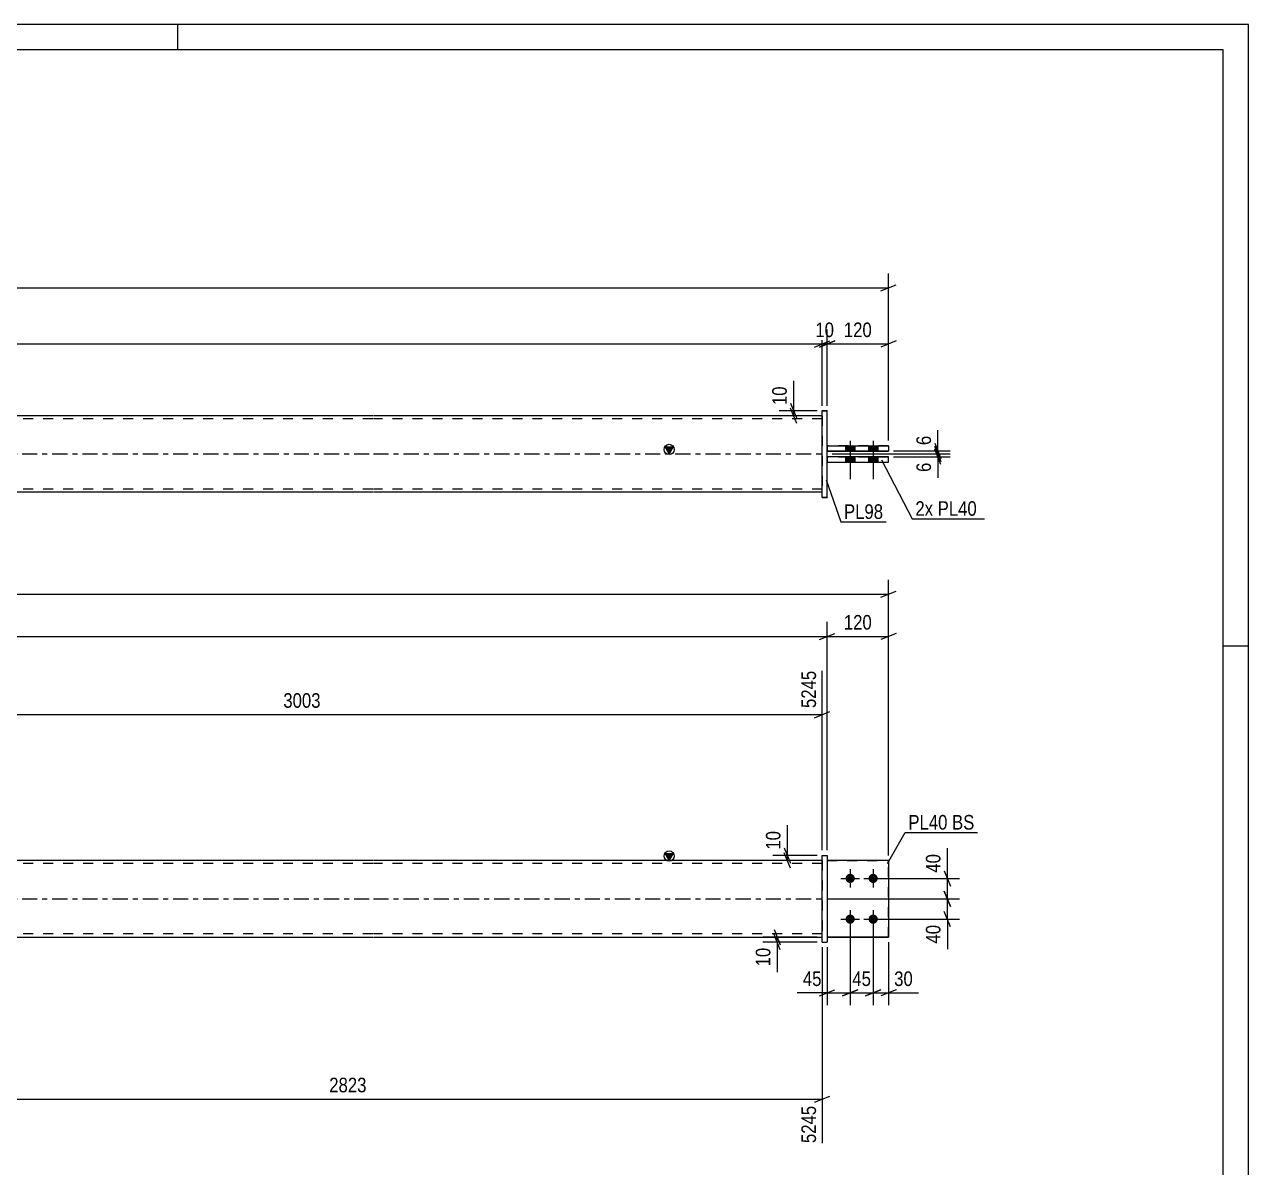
# Model space of a CAD drawing. Header units: millimetres. Extents: x 0 to 594, y 0 to 420.
# Drawn here: x 353.9 to 594, y 195.7 to 420 of the extents above; entities that cross this region are included whole.
import ezdxf

# ---------------------------------------------------------------- set-up
doc = ezdxf.new("R2010")
doc.units = ezdxf.units.MM
doc.linetypes.add('DXK_LINE_DOT2', pattern=[3.9198, 1.9599, -1.9599])
doc.linetypes.add('DXK_LINE_DOT3', pattern=[5.9187, 2.979, -0.9799, 0.9799, -0.9799])
doc.styles.add('Arial Narrow', font='ARIALN.TTF', dxfattribs={"height": 0.2})

# ---------------------------------------------------------------- blocks, each defined once
blk = doc.blocks.new('Unknown-580611701-1130')
at = {"color": 5, "linetype": 'Continuous'}
for p, q in [((594, 420), (0, 420)), ((384, 415), (384, 420)), ((594, 0), (594, 420)), ((589, 415), (5, 415)), ((589, 5), (589, 415)), ((594, 298), (589, 298))]:
    blk.add_line(p, q, dxfattribs=at)
blk = doc.blocks.new('Part-580611701-1695 - 1673')
at = {"color": 2, "linetype": 'Continuous'}
for p, q in [((523.37, 255.93), (511.37, 255.93)), ((523.37, 255.93), (523.37, 240.92)), ((511.37, 240.93), (523.37, 240.93)), ((511.37, 240.92), (523.37, 240.92))]:
    blk.add_line(p, q, dxfattribs=at)
at = {"color": 7, "linetype": 'DXK_LINE_DOT2'}
for p, q in [((511.37, 255.93), (511.37, 255.92)), ((511.37, 255.93), (511.37, 240.92)), ((511.37, 255.92), (523.37, 255.92)), ((523.37, 255.92), (523.37, 255.93))]:
    blk.add_line(p, q, dxfattribs=at)
blk = doc.blocks.new('Part-580611701-1700 - 1673')
at = {"linetype": 'Continuous'}
blk.add_hatch(color=2, dxfattribs=at).paths.add_polyline_path([(480.37, 255.92), (479.57, 257.32), (481.17, 257.32)])
at = {"color": 2, "linetype": 'Continuous'}
for p, q in [((480.37, 255.92), (479.57, 257.32)), ((479.57, 257.32), (481.17, 257.32)), ((481.17, 257.32), (480.37, 255.92)), ((422.27, 255.92), (181.82, 255.92)), ((510.37, 255.92), (422.37, 255.92)), ((181.82, 240.92), (422.27, 240.92)), ((422.37, 240.92), (510.37, 240.92))]:
    blk.add_line(p, q, dxfattribs=at)
at = {"color": 7, "linetype": 'DXK_LINE_DOT2'}
for p, q in [((422.27, 255.32), (181.82, 255.32)), ((510.37, 255.32), (422.37, 255.32)), ((510.37, 255.92), (510.37, 240.92)), ((422.27, 241.52), (181.82, 241.52)), ((510.37, 241.52), (422.37, 241.52))]:
    blk.add_line(p, q, dxfattribs=at)
at = {"color": 7, "linetype": 'DXK_LINE_DOT3'}
for p, q in [((181.82, 248.42), (422.27, 248.42)), ((422.37, 248.42), (510.37, 248.42))]:
    blk.add_line(p, q, dxfattribs=at)
at = {"color": 2, "linetype": 'Continuous'}
blk.add_circle((480.37, 256.82), 1, dxfattribs=at)
blk = doc.blocks.new('Part-580611701-1685 - 1673')
at = {"color": 2, "linetype": 'Continuous'}
for p, q in [((510.37, 256.94), (511.37, 256.94)), ((510.37, 239.94), (510.37, 256.94)), ((511.37, 256.94), (511.37, 239.9)), ((510.37, 239.94), (510.37, 239.9)), ((510.37, 239.9), (510.37, 239.94)), ((510.37, 239.94), (511.37, 239.94)), ((510.37, 239.9), (511.37, 239.9))]:
    blk.add_line(p, q, dxfattribs=at)
at = {"color": 7, "linetype": 'DXK_LINE_DOT2'}
blk.add_line((510.37, 256.9), (511.37, 256.9), dxfattribs=at)
blk = doc.blocks.new('Part-580611701-1690 - 1673')
at = {"color": 7, "linetype": 'DXK_LINE_DOT2'}
for p, q in [((511.37, 255.92), (523.37, 255.92)), ((523.37, 255.92), (511.37, 255.92)), ((511.37, 255.92), (511.37, 255.92)), ((511.37, 255.92), (511.37, 240.92)), ((523.37, 255.92), (523.37, 255.92)), ((523.37, 240.92), (523.37, 255.92))]:
    blk.add_line(p, q, dxfattribs=at)
at = {"color": 2, "linetype": 'Continuous'}
for p in [(511.37, 240.92), (511.37, 240.92), (523.37, 240.93), (523.37, 240.92), (523.37, 240.92)]:
    blk.add_line(p, (523.37, 240.92), dxfattribs=at)
blk = doc.blocks.new('Bolt-580611701-1710 - 1673')
at = {"linetype": 'Continuous'}
for points in [[(515.87, 253.33), (516.06, 253.31), (516.24, 253.25), (516.4, 253.15), (516.54, 253.03), (516.65, 252.88), (516.73, 252.7), (516.77, 252.52), (516.77, 252.33), (516.73, 252.15), (516.65, 251.98), (516.54, 251.82), (516.4, 251.7), (516.24, 251.6), (516.06, 251.55), (515.87, 251.53), (515.68, 251.55), (515.51, 251.6), (515.34, 251.7), (515.2, 251.82), (515.09, 251.98), (515.02, 252.15), (514.98, 252.33), (514.98, 252.52), (515.02, 252.7), (515.09, 252.88), (515.2, 253.03), (515.34, 253.15), (515.51, 253.25), (515.68, 253.31)], [(520.37, 253.33), (520.56, 253.31), (520.74, 253.25), (520.9, 253.15), (521.04, 253.03), (521.15, 252.88), (521.23, 252.7), (521.27, 252.52), (521.27, 252.33), (521.23, 252.15), (521.15, 251.98), (521.04, 251.82), (520.9, 251.7), (520.74, 251.6), (520.56, 251.55), (520.37, 251.53), (520.18, 251.55), (520.01, 251.6), (519.84, 251.7), (519.7, 251.82), (519.59, 251.98), (519.52, 252.15), (519.48, 252.33), (519.48, 252.52), (519.52, 252.7), (519.59, 252.88), (519.7, 253.03), (519.84, 253.15), (520.01, 253.25), (520.18, 253.31)], [(515.87, 245.33), (516.06, 245.31), (516.24, 245.25), (516.4, 245.15), (516.54, 245.03), (516.65, 244.88), (516.73, 244.7), (516.77, 244.52), (516.77, 244.33), (516.73, 244.15), (516.65, 243.98), (516.54, 243.82), (516.4, 243.7), (516.24, 243.6), (516.06, 243.55), (515.87, 243.53), (515.68, 243.55), (515.51, 243.6), (515.34, 243.7), (515.2, 243.82), (515.09, 243.98), (515.02, 244.15), (514.98, 244.33), (514.98, 244.52), (515.02, 244.7), (515.09, 244.88), (515.2, 245.03), (515.34, 245.15), (515.51, 245.25), (515.68, 245.31)], [(520.37, 245.33), (520.56, 245.31), (520.74, 245.25), (520.9, 245.15), (521.04, 245.03), (521.15, 244.88), (521.23, 244.7), (521.27, 244.52), (521.27, 244.33), (521.23, 244.15), (521.15, 243.98), (521.04, 243.82), (520.9, 243.7), (520.74, 243.6), (520.56, 243.55), (520.37, 243.53), (520.18, 243.55), (520.01, 243.6), (519.84, 243.7), (519.7, 243.82), (519.59, 243.98), (519.52, 244.15), (519.48, 244.33), (519.48, 244.52), (519.52, 244.7), (519.59, 244.88), (519.7, 245.03), (519.84, 245.15), (520.01, 245.25), (520.18, 245.31)]]:
    blk.add_hatch(color=1, dxfattribs=at).paths.add_polyline_path(points)
at = {"color": 1, "linetype": 'Continuous'}
for p, q in [((514.07, 252.42), (517.67, 252.42)), ((515.87, 254.22), (515.87, 250.62)), ((518.57, 252.42), (522.17, 252.42)), ((520.37, 254.22), (520.37, 250.62)), ((515.87, 246.22), (515.87, 242.62)), ((520.37, 246.22), (520.37, 242.62)), ((514.07, 244.42), (517.67, 244.42)), ((518.57, 244.42), (522.17, 244.42))]:
    blk.add_line(p, q, dxfattribs=at)
blk = doc.blocks.new('Bolt-580611701-1371 - 1367')
at = {"linetype": 'Continuous'}
for points in [[(516.77, 337.32), (514.97, 337.32), (514.97, 336.32), (516.77, 336.32)], [(516.77, 337.3), (514.97, 337.3), (514.97, 336.3), (516.77, 336.3)], [(521.27, 337.32), (519.47, 337.32), (519.47, 336.32), (521.27, 336.32)], [(521.27, 337.3), (519.47, 337.3), (519.47, 336.3), (521.27, 336.3)], [(516.77, 335.12), (514.97, 335.12), (514.97, 334.12), (516.77, 334.12)], [(516.77, 335.1), (514.97, 335.1), (514.97, 334.1), (516.77, 334.1)], [(521.27, 335.12), (519.47, 335.12), (519.47, 334.12), (521.27, 334.12)], [(521.27, 335.1), (519.47, 335.1), (519.47, 334.1), (521.27, 334.1)]]:
    blk.add_hatch(color=1, dxfattribs=at).paths.add_polyline_path(points)
at = {"color": 1, "linetype": 'Continuous'}
for p, q in [((514.97, 337.32), (514.97, 336.32)), ((514.97, 337.3), (514.97, 336.3)), ((515.87, 338.32), (515.87, 330.82)), ((515.87, 338.3), (515.87, 330.8)), ((516.77, 337.32), (516.77, 336.32)), ((516.77, 337.3), (516.77, 336.3)), ((519.47, 337.32), (519.47, 336.32)), ((519.47, 337.3), (519.47, 336.3)), ((520.37, 338.32), (520.37, 330.82)), ((520.37, 338.3), (520.37, 330.8)), ((521.27, 337.32), (521.27, 336.32)), ((521.27, 337.3), (521.27, 336.3)), ((514.97, 335.12), (514.97, 334.12)), ((514.97, 335.1), (514.97, 334.1)), ((516.77, 335.12), (516.77, 334.12)), ((516.77, 335.1), (516.77, 334.1)), ((519.47, 335.12), (519.47, 334.12)), ((519.47, 335.1), (519.47, 334.1)), ((521.27, 335.12), (521.27, 334.12)), ((521.27, 335.1), (521.27, 334.1))]:
    blk.add_line(p, q, dxfattribs=at)
blk = doc.blocks.new('Part-580611701-1456 - 1367')
at = {"linetype": 'Continuous'}
blk.add_hatch(color=2, dxfattribs=at).paths.add_polyline_path([(480.37, 335.71), (479.57, 337.11), (481.17, 337.11)])
at = {"color": 2, "linetype": 'Continuous'}
for p, q in [((422.27, 343.21), (181.82, 343.21)), ((510.37, 343.21), (422.37, 343.21)), ((480.37, 335.71), (479.57, 337.11)), ((479.57, 337.11), (481.17, 337.11)), ((481.17, 337.11), (480.37, 335.71)), ((422.27, 328.21), (181.82, 328.21)), ((510.37, 328.21), (422.37, 328.21))]:
    blk.add_line(p, q, dxfattribs=at)
at = {"color": 7, "linetype": 'DXK_LINE_DOT2'}
for p, q in [((422.27, 342.61), (181.82, 342.61)), ((510.37, 342.61), (422.37, 342.61)), ((510.37, 343.21), (510.37, 328.21)), ((422.27, 328.81), (181.82, 328.81)), ((510.37, 328.81), (422.37, 328.81))]:
    blk.add_line(p, q, dxfattribs=at)
at = {"color": 7, "linetype": 'DXK_LINE_DOT3'}
for p, q in [((181.82, 335.71), (422.27, 335.71)), ((422.37, 335.71), (510.37, 335.71))]:
    blk.add_line(p, q, dxfattribs=at)
at = {"color": 2, "linetype": 'Continuous'}
blk.add_circle((480.37, 336.61), 1, dxfattribs=at)
blk = doc.blocks.new('Part-580611701-1461 - 1367')
at = {"color": 2, "linetype": 'Continuous'}
for p, q in [((523.37, 335.13), (511.37, 335.13)), ((511.37, 334.13), (523.37, 334.13)), ((511.37, 334.09), (523.37, 334.09)), ((523.37, 334.09), (523.37, 335.13))]:
    blk.add_line(p, q, dxfattribs=at)
at = {"color": 7, "linetype": 'DXK_LINE_DOT2'}
for p, q in [((511.37, 335.13), (511.37, 334.09)), ((523.37, 335.09), (511.37, 335.09))]:
    blk.add_line(p, q, dxfattribs=at)
blk = doc.blocks.new('Part-580611701-1433 - 1367')
at = {"color": 2, "linetype": 'Continuous'}
for p, q in [((510.37, 327.23), (510.37, 344.23)), ((510.37, 344.23), (511.37, 344.23)), ((511.37, 327.23), (511.37, 344.23)), ((510.37, 327.23), (511.37, 327.23)), ((510.37, 327.23), (510.37, 327.19)), ((510.37, 327.19), (510.37, 327.23)), ((510.37, 327.19), (511.37, 327.19)), ((511.37, 327.19), (511.37, 327.23)), ((511.37, 327.23), (511.37, 327.19))]:
    blk.add_line(p, q, dxfattribs=at)
at = {"color": 7, "linetype": 'DXK_LINE_DOT2'}
for q in [(510.37, 344.23), (511.37, 344.19)]:
    blk.add_line((510.37, 344.19), q, dxfattribs=at)
blk = doc.blocks.new('Part-580611701-1466 - 1367')
at = {"color": 2, "linetype": 'Continuous'}
for p, q in [((511.37, 337.33), (523.37, 337.33)), ((511.37, 336.33), (523.37, 336.33)), ((511.37, 336.29), (523.37, 336.29)), ((523.37, 337.33), (523.37, 336.29))]:
    blk.add_line(p, q, dxfattribs=at)
at = {"color": 7, "linetype": 'DXK_LINE_DOT2'}
for p, q in [((511.37, 337.33), (511.37, 336.29)), ((523.37, 337.29), (511.37, 337.29))]:
    blk.add_line(p, q, dxfattribs=at)
blk = doc.blocks.new('StraightDimension-580611701-1936 - 1673')
at = {"color": 7, "linetype": 'Continuous'}
for p, q in [((509.37, 240.92), (498.72, 240.92)), ((500.97, 242.42), (502.17, 239.42)), ((502.17, 238.44), (500.97, 241.44)), ((501.57, 239.94), (501.57, 240.92)), ((509.37, 239.94), (498.72, 239.94))]:
    blk.add_line(p, q, dxfattribs=at)
at = {"color": 0}
blk.add_wipeout([(500.82, 239.42), (496.62, 239.42), (496.62, 234.56), (500.82, 234.56)], dxfattribs=at)
at = {"color": 7, "linetype": 'Continuous'}
blk.add_line((501.57, 239.94), (501.57, 234.04), dxfattribs=at)
blk.add_line((501.57, 239.94), (501.57, 234.04), dxfattribs=at)
at = {"color": 3, "style": 'Arial Narrow'}
blk.add_text('10', height=2.863, rotation=90.0002, dxfattribs=at).set_placement((500.22, 235.16))
blk = doc.blocks.new('StraightDimension-580611701-1955 - 1673')
at = {"color": 7, "linetype": 'Continuous'}
for p, q in [((515.87, 243.42), (515.87, 227.56)), ((520.37, 243.42), (520.37, 227.56)), ((514.37, 229.36), (517.37, 230.56)), ((521.87, 230.56), (518.87, 229.36)), ((515.87, 229.96), (520.37, 229.96))]:
    blk.add_line(p, q, dxfattribs=at)
at = {"color": 0}
blk.add_wipeout([(520.55, 230.71), (520.55, 234.91), (515.69, 234.91), (515.69, 230.71)], dxfattribs=at)
at = {"color": 3, "style": 'Arial Narrow'}
blk.add_text('45', height=2.863, dxfattribs=at).set_placement((516.29, 231.31))
blk = doc.blocks.new('StraightDimension-580611701-2017 - 1673')
at = {"color": 7, "linetype": 'Continuous'}
for p, q in [((534.33, 249.92), (535.53, 246.92)), ((511.37, 248.42), (537.33, 248.42)), ((534.93, 244.42), (534.93, 248.42)), ((535.53, 242.92), (534.33, 245.92)), ((521.37, 244.42), (537.33, 244.42))]:
    blk.add_line(p, q, dxfattribs=at)
at = {"color": 0}
blk.add_wipeout([(534.18, 243.9), (529.98, 243.9), (529.98, 239.04), (534.18, 239.04)], dxfattribs=at)
at = {"color": 7, "linetype": 'Continuous'}
blk.add_line((534.93, 244.42), (534.93, 238.52), dxfattribs=at)
blk.add_line((534.93, 244.42), (534.93, 238.52), dxfattribs=at)
at = {"color": 3, "style": 'Arial Narrow'}
blk.add_text('40', height=2.863, rotation=90.0002, dxfattribs=at).set_placement((533.58, 239.64))
blk = doc.blocks.new('StraightDimension-580611701-2031 - 1673')
at = {"color": 7, "linetype": 'Continuous'}
for p, q in [((509.37, 256.94), (500.7, 256.94)), ((502.95, 258.44), (504.15, 255.44)), ((504.15, 254.42), (502.95, 257.42)), ((503.55, 255.92), (503.55, 256.94)), ((509.37, 255.92), (500.7, 255.92))]:
    blk.add_line(p, q, dxfattribs=at)
at = {"color": 0}
blk.add_wipeout([(502.8, 262.33), (498.6, 262.33), (498.6, 257.47), (502.8, 257.47)], dxfattribs=at)
at = {"color": 7, "linetype": 'Continuous'}
blk.add_line((503.55, 256.94), (503.55, 262.85), dxfattribs=at)
blk.add_line((503.55, 256.94), (503.55, 262.85), dxfattribs=at)
at = {"color": 3, "style": 'Arial Narrow'}
blk.add_text('10', height=2.863, rotation=90.0002, dxfattribs=at).set_placement((502.2, 258.07))
blk = doc.blocks.new('StraightDimension-580611701-1760 - 1673')
at = {"color": 7, "linetype": 'Continuous'}
for p, q in [((306.32, 256.92), (306.32, 293.17)), ((510.37, 257.94), (510.37, 293.17)), ((307.82, 285.16), (304.82, 283.96)), ((306.32, 284.56), (510.37, 284.56)), ((508.87, 283.96), (511.87, 285.16))]:
    blk.add_line(p, q, dxfattribs=at)
at = {"color": 0, "linetype": 'Continuous'}
blk.add_wipeout([(509.77, 293.77), (505.57, 293.77), (505.57, 285.26), (509.77, 285.26)], dxfattribs=at)
at = {"color": 0}
blk.add_wipeout([(412.6, 285.31), (412.6, 289.51), (404.09, 289.51), (404.09, 285.31)], dxfattribs=at)
at = {"color": 3, "linetype": 'Continuous', "style": 'Arial Narrow'}
blk.add_text('5245', height=2.863, rotation=90.0002, dxfattribs=at).set_placement((509.17, 285.86))
at = {"color": 3, "style": 'Arial Narrow'}
blk.add_text('3003', height=2.863, dxfattribs=at).set_placement((404.69, 285.91))
blk = doc.blocks.new('StraightDimension-580611701-2050 - 1673')
at = {"color": 7, "linetype": 'Continuous'}
for p, q in [((511.37, 257.94), (511.37, 302.75)), ((509.87, 299.3), (512.87, 300.5)), ((92.72, 299.9), (511.37, 299.9))]:
    blk.add_line(p, q, dxfattribs=at)
blk = doc.blocks.new('StraightDimension-580611701-2040 - 1673')
at = {"color": 7, "linetype": 'Continuous'}
for p, q in [((511.37, 257.94), (511.37, 302.75)), ((523.37, 256.92), (523.37, 302.75)), ((509.87, 299.3), (512.87, 300.5)), ((524.87, 300.5), (521.87, 299.3)), ((511.37, 299.9), (523.37, 299.9))]:
    blk.add_line(p, q, dxfattribs=at)
at = {"color": 0}
blk.add_wipeout([(520.71, 300.65), (520.71, 304.85), (514.03, 304.85), (514.03, 300.65)], dxfattribs=at)
at = {"color": 3, "style": 'Arial Narrow'}
blk.add_text('120', height=2.863, dxfattribs=at).set_placement((514.63, 301.25))
blk = doc.blocks.new('StraightDimension-580611701-1945 - 1673')
at = {"color": 7, "linetype": 'Continuous'}
for p, q in [((515.87, 243.42), (515.87, 227.56)), ((511.37, 238.94), (511.37, 227.56)), ((509.87, 229.36), (512.87, 230.56)), ((517.37, 230.56), (514.37, 229.36)), ((511.37, 229.96), (515.87, 229.96))]:
    blk.add_line(p, q, dxfattribs=at)
at = {"color": 0}
blk.add_wipeout([(510.85, 230.71), (510.85, 234.91), (505.99, 234.91), (505.99, 230.71)], dxfattribs=at)
at = {"color": 7, "linetype": 'Continuous'}
blk.add_line((511.37, 229.96), (505.47, 229.96), dxfattribs=at)
blk.add_line((511.37, 229.96), (505.47, 229.96), dxfattribs=at)
at = {"color": 3, "style": 'Arial Narrow'}
blk.add_text('45', height=2.863, dxfattribs=at).set_placement((506.59, 231.31))
blk = doc.blocks.new('StraightDimension-580611701-1746 - 1673')
at = {"color": 7, "linetype": 'Continuous'}
for p, q in [((523.37, 256.92), (523.37, 311.04)), ((80.72, 308.19), (523.37, 308.19)), ((521.87, 307.59), (524.87, 308.79))]:
    blk.add_line(p, q, dxfattribs=at)
blk = doc.blocks.new('StraightDimension-580611701-1838 - 1673')
at = {"color": 7, "linetype": 'Continuous'}
for p, q in [((324.34, 239.92), (324.34, 200.49)), ((510.37, 238.94), (510.37, 200.49)), ((325.84, 209.7), (322.84, 208.5)), ((324.34, 209.1), (510.37, 209.1)), ((508.87, 208.5), (511.87, 209.7))]:
    blk.add_line(p, q, dxfattribs=at)
at = {"color": 0}
blk.add_wipeout([(421.61, 209.85), (421.61, 214.05), (413.1, 214.05), (413.1, 209.85)], dxfattribs=at)
at = {"color": 0, "linetype": 'Continuous'}
blk.add_wipeout([(509.77, 208.4), (505.57, 208.4), (505.57, 199.89), (509.77, 199.89)], dxfattribs=at)
at = {"color": 3, "style": 'Arial Narrow'}
blk.add_text('2823', height=2.863, dxfattribs=at).set_placement((413.7, 210.45))
at = {"color": 3, "linetype": 'Continuous', "style": 'Arial Narrow'}
blk.add_text('5245', height=2.863, rotation=90.0002, dxfattribs=at).set_placement((509.17, 200.49))
blk = doc.blocks.new('StraightDimension-580611701-1965 - 1673')
at = {"color": 7, "linetype": 'Continuous'}
for p, q in [((520.37, 243.42), (520.37, 227.56)), ((523.37, 239.92), (523.37, 227.56)), ((518.87, 229.36), (521.87, 230.56)), ((524.87, 230.56), (521.87, 229.36)), ((520.37, 229.96), (523.37, 229.96))]:
    blk.add_line(p, q, dxfattribs=at)
at = {"color": 0}
blk.add_wipeout([(528.75, 230.71), (528.75, 234.91), (523.9, 234.91), (523.9, 230.71)], dxfattribs=at)
at = {"color": 7, "linetype": 'Continuous'}
blk.add_line((523.37, 229.96), (529.28, 229.96), dxfattribs=at)
blk.add_line((523.37, 229.96), (529.28, 229.96), dxfattribs=at)
at = {"color": 3, "style": 'Arial Narrow'}
blk.add_text('30', height=2.863, dxfattribs=at).set_placement((524.5, 231.31))
blk = doc.blocks.new('StraightDimension-580611701-2004 - 1673')
at = {"color": 7, "linetype": 'Continuous'}
for p, q in [((521.37, 252.42), (537.33, 252.42)), ((534.33, 253.92), (535.53, 250.92)), ((534.93, 248.42), (534.93, 252.42)), ((535.53, 246.92), (534.33, 249.92)), ((511.37, 248.42), (537.33, 248.42))]:
    blk.add_line(p, q, dxfattribs=at)
at = {"color": 0}
blk.add_wipeout([(534.18, 257.8), (529.98, 257.8), (529.98, 252.95), (534.18, 252.95)], dxfattribs=at)
at = {"color": 7, "linetype": 'Continuous'}
blk.add_line((534.93, 252.42), (534.93, 258.33), dxfattribs=at)
blk.add_line((534.93, 252.42), (534.93, 258.33), dxfattribs=at)
at = {"color": 3, "style": 'Arial Narrow'}
blk.add_text('40', height=2.863, rotation=90.0002, dxfattribs=at).set_placement((533.58, 253.55))
blk = doc.blocks.new('StraightDimension-580611701-1545 - 1367')
at = {"color": 7, "linetype": 'Continuous'}
for p, q in [((523.37, 338.33), (523.37, 371.16)), ((80.72, 368.31), (523.37, 368.31)), ((521.87, 367.71), (524.87, 368.91))]:
    blk.add_line(p, q, dxfattribs=at)
blk = doc.blocks.new('StraightDimension-580611701-1576 - 1367')
at = {"color": 7, "linetype": 'Continuous'}
for p, q in [((510.37, 345.19), (510.37, 360.15)), ((508.87, 356.7), (511.87, 357.9)), ((93.72, 357.3), (510.37, 357.3))]:
    blk.add_line(p, q, dxfattribs=at)
blk = doc.blocks.new('StraightDimension-580611701-1586 - 1367')
at = {"color": 7, "linetype": 'Continuous'}
for p, q in [((510.37, 345.19), (510.37, 360.15)), ((511.37, 345.19), (511.37, 360.15)), ((508.87, 356.7), (511.87, 357.9)), ((512.87, 357.9), (509.87, 356.7)), ((510.37, 357.3), (511.37, 357.3))]:
    blk.add_line(p, q, dxfattribs=at)
at = {"color": 0}
blk.add_wipeout([(513.3, 358.05), (513.3, 362.25), (508.44, 362.25), (508.44, 358.05)], dxfattribs=at)
at = {"color": 3, "style": 'Arial Narrow'}
blk.add_text('10', height=2.863, dxfattribs=at).set_placement((509.04, 358.65))
blk = doc.blocks.new('StraightDimension-580611701-1596 - 1367')
at = {"color": 7, "linetype": 'Continuous'}
for p, q in [((511.37, 345.19), (511.37, 360.15)), ((523.37, 338.33), (523.37, 360.15)), ((509.87, 356.7), (512.87, 357.9)), ((524.87, 357.9), (521.87, 356.7)), ((511.37, 357.3), (523.37, 357.3))]:
    blk.add_line(p, q, dxfattribs=at)
at = {"color": 0}
blk.add_wipeout([(520.71, 358.05), (520.71, 362.25), (514.03, 362.25), (514.03, 358.05)], dxfattribs=at)
at = {"color": 3, "style": 'Arial Narrow'}
blk.add_text('120', height=2.863, dxfattribs=at).set_placement((514.63, 358.65))
blk = doc.blocks.new('StraightDimension-580611701-1607 - 1367')
at = {"color": 7, "linetype": 'Continuous'}
for p, q in [((509.37, 344.19), (501.94, 344.19)), ((504.19, 345.69), (505.39, 342.69)), ((505.39, 341.71), (504.19, 344.71)), ((504.79, 343.21), (504.79, 344.19)), ((509.37, 343.21), (501.94, 343.21))]:
    blk.add_line(p, q, dxfattribs=at)
at = {"color": 0}
blk.add_wipeout([(504.04, 349.57), (499.84, 349.57), (499.84, 344.71), (504.04, 344.71)], dxfattribs=at)
at = {"color": 7, "linetype": 'Continuous'}
blk.add_line((504.79, 344.19), (504.79, 350.1), dxfattribs=at)
blk.add_line((504.79, 344.19), (504.79, 350.1), dxfattribs=at)
at = {"color": 3, "style": 'Arial Narrow'}
blk.add_text('10', height=2.863, rotation=90.0002, dxfattribs=at).set_placement((503.44, 345.31))
blk = doc.blocks.new('StraightDimension-580611701-1618 - 1367')
at = {"color": 7, "linetype": 'Continuous'}
for p, q in [((532.47, 337.21), (533.67, 334.21)), ((533.67, 333.63), (532.47, 336.63)), ((512.37, 335.71), (535.47, 335.71)), ((524.37, 335.13), (535.47, 335.13)), ((533.07, 335.13), (533.07, 335.71))]:
    blk.add_line(p, q, dxfattribs=at)
at = {"color": 0}
blk.add_wipeout([(532.32, 334.61), (528.12, 334.61), (528.12, 331.58), (532.32, 331.58)], dxfattribs=at)
at = {"color": 7, "linetype": 'Continuous'}
blk.add_line((533.07, 335.13), (533.07, 331.05), dxfattribs=at)
blk.add_line((533.07, 335.13), (533.07, 331.05), dxfattribs=at)
at = {"color": 3, "style": 'Arial Narrow'}
blk.add_text('6', height=2.86, rotation=90.0002, dxfattribs=at).set_placement((531.72, 332.18))
blk = doc.blocks.new('StraightDimension-580611701-1627 - 1367')
at = {"color": 7, "linetype": 'Continuous'}
for p, q in [((524.37, 336.33), (535.47, 336.33)), ((532.47, 337.83), (533.67, 334.83)), ((533.67, 334.21), (532.47, 337.21)), ((533.07, 335.71), (533.07, 336.33)), ((512.37, 335.71), (535.47, 335.71))]:
    blk.add_line(p, q, dxfattribs=at)
at = {"color": 0}
blk.add_wipeout([(532.32, 339.88), (528.12, 339.88), (528.12, 336.86), (532.32, 336.86)], dxfattribs=at)
at = {"color": 7, "linetype": 'Continuous'}
blk.add_line((533.07, 336.33), (533.07, 340.41), dxfattribs=at)
blk.add_line((533.07, 336.33), (533.07, 340.41), dxfattribs=at)
at = {"color": 3, "style": 'Arial Narrow'}
blk.add_text('6', height=2.86, rotation=90.0002, dxfattribs=at).set_placement((531.72, 337.46))
blk = doc.blocks.new('MarkSet-580611701-2083 - 1673')
at = {"color": 0}
blk.add_wipeout([(534.95, 262.01), (534.95, 265.01), (527.28, 265.01), (527.28, 262.01)], dxfattribs=at)
blk.add_wipeout([(534.95, 262.01), (534.95, 265.01), (527.28, 265.01), (527.28, 262.01)], dxfattribs=at)
at = {"color": 30, "linetype": 'Continuous'}
blk.add_line((523.18, 255.34), (526.68, 261.41), dxfattribs=at)
at = {"color": 0}
blk.add_wipeout([(540.23, 262.01), (540.23, 265.01), (535.85, 265.01), (535.85, 262.01)], dxfattribs=at)
blk.add_wipeout([(540.23, 262.01), (540.23, 265.01), (535.85, 265.01), (535.85, 262.01)], dxfattribs=at)
at = {"color": 30, "linetype": 'Continuous'}
blk.add_line((526.68, 261.41), (540.83, 261.41), dxfattribs=at)
at = {"color": 3, "style": 'Arial Narrow'}
for s, p in [('PL40', (527.28, 262.01)), ('BS', (535.85, 262.01))]:
    blk.add_text(s, height=2.863, dxfattribs=at).set_placement(p)
blk = doc.blocks.new('MarkSet-580611701-1658 - 1367')
at = {"color": 0}
blk.add_wipeout([(532.13, 323.58), (532.13, 326.58), (528.66, 326.58), (528.66, 323.58)], dxfattribs=at)
blk.add_wipeout([(532.13, 323.58), (532.13, 326.58), (528.66, 326.58), (528.66, 323.58)], dxfattribs=at)
at = {"color": 30, "linetype": 'Continuous'}
blk.add_line((522.03, 334.54), (528.06, 322.98), dxfattribs=at)
at = {"color": 0}
blk.add_wipeout([(540.71, 323.58), (540.71, 326.58), (533.03, 326.58), (533.03, 323.58)], dxfattribs=at)
blk.add_wipeout([(540.71, 323.58), (540.71, 326.58), (533.03, 326.58), (533.03, 323.58)], dxfattribs=at)
at = {"color": 30, "linetype": 'Continuous'}
blk.add_line((528.06, 322.98), (542.21, 322.98), dxfattribs=at)
at = {"color": 3, "style": 'Arial Narrow'}
for s, p in [('2x', (528.66, 323.58)), ('PL40', (533.03, 323.58))]:
    blk.add_text(s, height=2.863, dxfattribs=at).set_placement(p)
blk = doc.blocks.new('Mark-580611701-1429 - 1367')
at = {"color": 0}
blk.add_wipeout([(522.33, 322.97), (522.33, 325.97), (514.66, 325.97), (514.66, 322.97)], dxfattribs=at)
blk.add_wipeout([(522.33, 322.97), (522.33, 325.97), (514.66, 325.97), (514.66, 322.97)], dxfattribs=at)
at = {"color": 30, "linetype": 'Continuous'}
for p, q in [((511.14, 330.63), (514.06, 322.37)), ((514.06, 322.37), (522.93, 322.37))]:
    blk.add_line(p, q, dxfattribs=at)
at = {"color": 3, "style": 'Arial Narrow'}
blk.add_text('PL98', height=2.863, dxfattribs=at).set_placement((514.66, 322.97))

msp = doc.modelspace()

# ---------------------------------------------------------------- block references
for name in ['Unknown-580611701-1130', 'Part-580611701-1433 - 1367', 'Part-580611701-1456 - 1367', 'Part-580611701-1466 - 1367', 'Bolt-580611701-1371 - 1367', 'Part-580611701-1461 - 1367', 'Part-580611701-1700 - 1673', 'Part-580611701-1685 - 1673', 'Part-580611701-1695 - 1673', 'Part-580611701-1690 - 1673', 'Bolt-580611701-1710 - 1673']:
    msp.add_blockref(name, (0, 0))

# ---------------------------------------------------------------- next in the draw order: block references
for name in ['StraightDimension-580611701-1545 - 1367', 'StraightDimension-580611701-2031 - 1673', 'StraightDimension-580611701-1955 - 1673', 'StraightDimension-580611701-1936 - 1673']:
    msp.add_blockref(name, (0, 0))

# ---------------------------------------------------------------- next in the draw order: block references
for name in ['StraightDimension-580611701-1576 - 1367', 'StraightDimension-580611701-1760 - 1673', 'StraightDimension-580611701-2017 - 1673']:
    msp.add_blockref(name, (0, 0))

# ---------------------------------------------------------------- next in the draw order: block references
for name in ['StraightDimension-580611701-1586 - 1367', 'StraightDimension-580611701-2050 - 1673', 'StraightDimension-580611701-1945 - 1673', 'StraightDimension-580611701-1965 - 1673']:
    msp.add_blockref(name, (0, 0))

# ---------------------------------------------------------------- next in the draw order: block references
for name in ['StraightDimension-580611701-1596 - 1367', 'StraightDimension-580611701-2040 - 1673', 'StraightDimension-580611701-1838 - 1673']:
    msp.add_blockref(name, (0, 0))

# ---------------------------------------------------------------- next in the draw order: block references
for name in ['StraightDimension-580611701-1607 - 1367', 'StraightDimension-580611701-1618 - 1367', 'StraightDimension-580611701-1746 - 1673']:
    msp.add_blockref(name, (0, 0))

# ---------------------------------------------------------------- next in the draw order: block references
for name in ['StraightDimension-580611701-1627 - 1367', 'StraightDimension-580611701-2004 - 1673']:
    msp.add_blockref(name, (0, 0))

# ---------------------------------------------------------------- next in the draw order: block references
for name in ['MarkSet-580611701-1658 - 1367', 'MarkSet-580611701-2083 - 1673']:
    msp.add_blockref(name, (0, 0))

# ---------------------------------------------------------------- next in the draw order: block references
msp.add_blockref('Mark-580611701-1429 - 1367', (0, 0))

doc.saveas('drawing.dxf')
